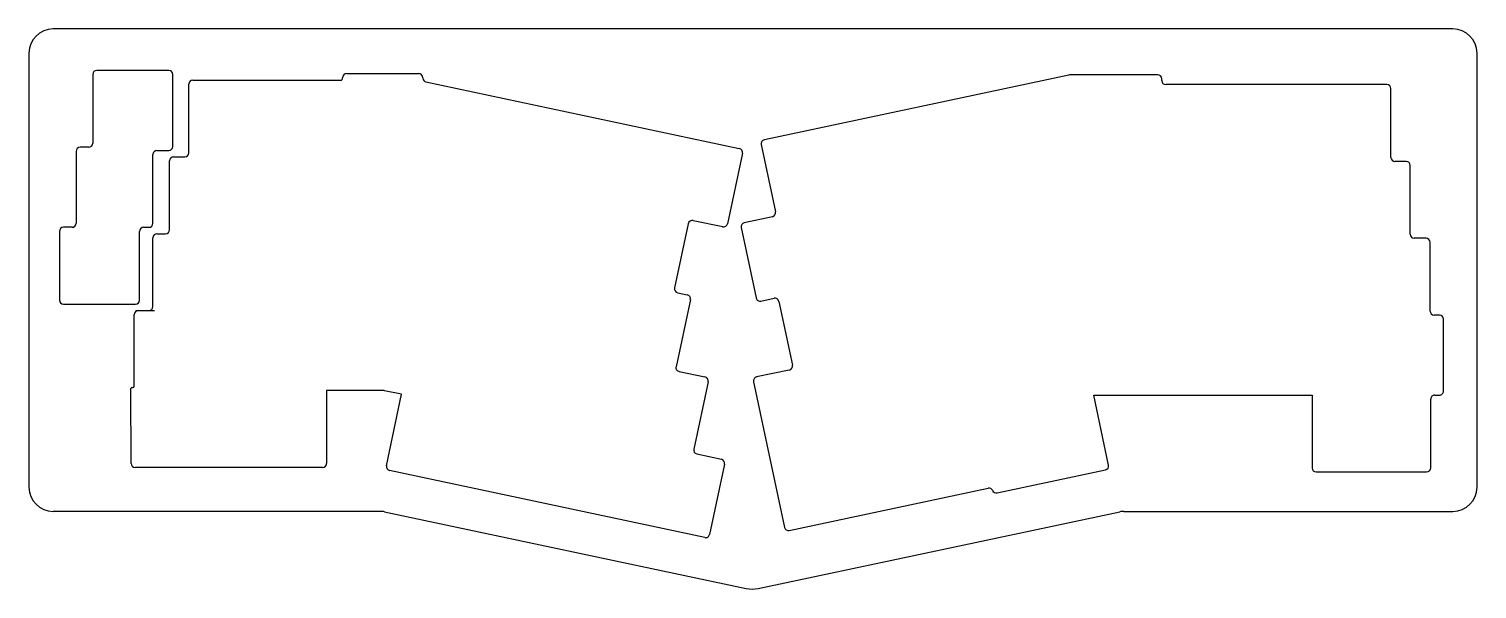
# Model space of a CAD drawing. Header units: inches. Extents: x 24 to 382, y 15 to 153.
import ezdxf

# ---------------------------------------------------------------- set-up
doc = ezdxf.new("R2010")
doc.units = ezdxf.units.IN
doc.header["$MEASUREMENT"] = 0

msp = doc.modelspace()

# ---------------------------------------------------------------- linework, layer by layer
at = {"linetype": 'Continuous'}
for p, q in [((376.49, 153.48), (29.78, 153.48)), ((23.78, 147.48), (23.78, 39.87)), ((382.49, 39.87), (382.49, 147.48)), ((39.57, 142.2), (39.57, 125.15)), ((58.42, 143.2), (40.57, 143.2)), ((59.42, 124.35), (59.42, 142.2)), ((64.38, 140.82), (101.18, 140.82)), ((101.48, 141.12), (101.48, 141.4)), ((102.48, 142.4), (120.33, 142.4)), ((121.33, 141.4), (121.33, 141.32)), ((122.13, 140.34), (199.74, 123.84)), ((281.37, 142.03), (205.95, 126)), ((303.39, 142.12), (282.2, 142.12)), ((304.39, 140.7), (304.39, 141.12)), ((63.38, 122.77), (63.38, 139.82)), ((360.16, 139.7), (305.39, 139.7)), ((361.16, 121.65), (361.16, 138.7)), ((35.44, 123.15), (35.44, 105.3)), ((38.57, 124.15), (36.44, 124.15)), ((54.49, 105.3), (54.49, 122.35)), ((55.49, 123.35), (58.42, 123.35)), ((200.51, 122.65), (196.8, 105.19)), ((205.18, 124.81), (208.72, 108.13)), ((58.62, 103.72), (58.62, 120.77)), ((59.62, 121.77), (62.38, 121.77)), ((364.93, 120.65), (362.16, 120.65)), ((365.93, 102.6), (365.93, 119.65)), ((34.44, 104.3), (32.32, 104.3)), ((52.17, 104.3), (53.49, 104.3)), ((187.1, 105.18), (183.72, 89.28)), ((195.62, 104.42), (188.28, 105.95)), ((200.21, 104.24), (203.92, 86.78)), ((207.96, 106.94), (200.97, 105.43)), ((31.32, 103.3), (31.32, 86.25)), ((51.17, 86.25), (51.17, 103.3)), ((54.49, 84.67), (54.49, 101.72)), ((55.49, 102.72), (57.62, 102.72)), ((369.85, 101.6), (366.93, 101.6)), ((370.85, 83.55), (370.85, 100.6)), ((187.61, 86.41), (184.06, 69.73)), ((184.49, 88.1), (186.84, 87.59)), ((205.1, 86.01), (208.35, 86.7)), ((32.32, 85.25), (50.17, 85.25)), ((49.88, 64.92), (49.88, 82.67)), ((50.28, 83.67), (54.89, 83.67)), ((50.88, 83.67), (53.49, 83.67)), ((209.53, 85.93), (212.9, 70.1)), ((373.18, 82.55), (371.85, 82.55)), ((374.18, 63.71), (374.18, 81.55)), ((184.84, 68.55), (191.21, 67.22)), ((212.13, 68.92), (204.04, 67.2)), ((49.34, 64.62), (49.58, 64.62)), ((191.99, 66.03), (188.44, 49.34)), ((203.27, 66.01), (210.94, 29.92)), ((49.09, 45.76), (49.04, 64.32)), ((111.66, 63.82), (97.52, 63.82)), ((97.52, 63.82), (97.52, 45.77)), ((116.08, 62.9), (111.87, 63.79)), ((112.33, 45.21), (116.08, 62.9)), ((287.54, 62.7), (341.63, 62.71)), ((291.23, 45.36), (287.54, 62.7)), ((341.63, 62.71), (341.63, 44.67)), ((371.01, 44.67), (371.01, 61.71)), ((372.01, 62.71), (373.18, 62.71)), ((189.2, 48.16), (195.32, 46.8)), ((96.52, 44.77), (50.09, 44.77)), ((191.18, 27.38), (113.1, 44.03)), ((196.08, 45.61), (192.37, 28.15)), ((263.64, 38.47), (290.46, 44.17)), ((342.63, 43.67), (370.01, 43.67)), ((212.13, 29.15), (261.39, 39.62)), ((262.58, 38.85), (262.62, 38.66)), ((110.87, 33.87), (29.78, 33.87)), ((111.86, 33.76), (201.44, 14.78)), ((204.42, 14.78), (293.99, 33.76)), ((294.99, 33.87), (376.49, 33.87))]:
    msp.add_line(p, q, dxfattribs=at)
for centre, radius, start, end in [((29.78, 147.48), 6, 90, 180), ((376.49, 147.48), 6, 0, 90), ((40.57, 142.2), 1, 90, 180), ((58.42, 142.2), 1, 0, 90), ((64.38, 139.82), 1, 90, 180), ((101.18, 141.12), 0.3, 270, 0), ((102.48, 141.4), 1, 90, 180), ((120.33, 141.4), 1, 0, 90), ((122.33, 141.32), 1, 180, 257.9983), ((282.2, 138.12), 4, 90, 101.9998), ((303.39, 141.12), 1, 0, 90), ((305.39, 140.7), 1, 180, 270), ((360.16, 138.7), 1, 0, 90), ((206.15, 125.02), 1, 101.9998, 192), ((36.44, 123.15), 1, 90, 180), ((38.57, 125.15), 1, 270, 0), ((55.49, 122.35), 1, 90, 180), ((58.42, 124.35), 1, 270, 0), ((62.38, 122.77), 1, 270, 0), ((199.53, 122.86), 1, 348, 77.9983), ((59.62, 120.77), 1, 90, 180), ((362.16, 121.65), 1, 180, 270), ((364.93, 119.65), 1, 0, 90), ((207.74, 107.92), 1, 282.247, 12), ((32.32, 103.3), 1, 90, 180), ((34.44, 105.3), 1, 270, 0), ((52.17, 103.3), 1, 90, 180), ((53.49, 105.3), 1, 270, 0), ((188.08, 104.98), 1, 78.1778, 168), ((195.82, 105.4), 1, 258.1778, 348), ((201.18, 104.45), 1, 102.247, 192), ((55.49, 101.72), 1, 90, 180), ((57.62, 103.72), 1, 270, 0), ((366.93, 102.6), 1, 180, 270), ((369.85, 100.6), 1, 0, 90), ((32.32, 86.25), 1, 180, 270), ((50.17, 86.25), 1, 270, 0), ((184.7, 89.07), 1, 168, 257.8808), ((186.63, 86.61), 1, 348, 77.8808), ((204.9, 86.99), 1, 192, 282.0045), ((208.56, 85.72), 1, 12, 102.0045), ((50.88, 82.67), 1, 90.0012, 180), ((53.49, 84.67), 1, 270.0012, 0), ((371.85, 83.55), 1, 180, 269.9948), ((373.18, 81.55), 1, 0, 89.9948), ((185.04, 69.53), 1, 168, 258.252), ((211.92, 69.89), 1, 282, 12), ((49.34, 64.32), 0.3, 90, 180.1569), ((49.58, 64.92), 0.3, 270, 0), ((191.01, 66.24), 1, 348, 78.252), ((204.25, 66.22), 1, 102, 192), ((111.66, 62.82), 1, 78, 90), ((372.01, 61.71), 1, 89.778, 180), ((373.18, 63.71), 1, 269.778, 0), ((189.42, 49.14), 1, 168, 257.416), ((195.1, 45.82), 1, 348, 77.416), ((50.09, 45.77), 1, 180.1569, 270), ((96.52, 45.77), 1, 270, 0), ((113.31, 45.01), 1, 168.019, 257.9617), ((290.25, 45.15), 1, 282, 12), ((342.63, 44.67), 1, 180, 270), ((370.01, 44.67), 1, 270, 0), ((29.78, 39.87), 6, 180, 270), ((261.6, 38.64), 1, 23.804, 102), ((376.49, 39.87), 6, 270, 0), ((263.43, 39.45), 1, 203.804, 282), ((110.87, 29.07), 4.8, 78.0344, 90), ((294.99, 29.07), 4.8, 90, 101.9657), ((211.92, 30.13), 1, 192, 282), ((191.39, 28.35), 1, 257.9617, 348), ((202.93, 21.82), 7.2, 258.0344, 281.9657)]:
    msp.add_arc(centre, radius, start, end, dxfattribs=at)

doc.saveas('drawing.dxf')
